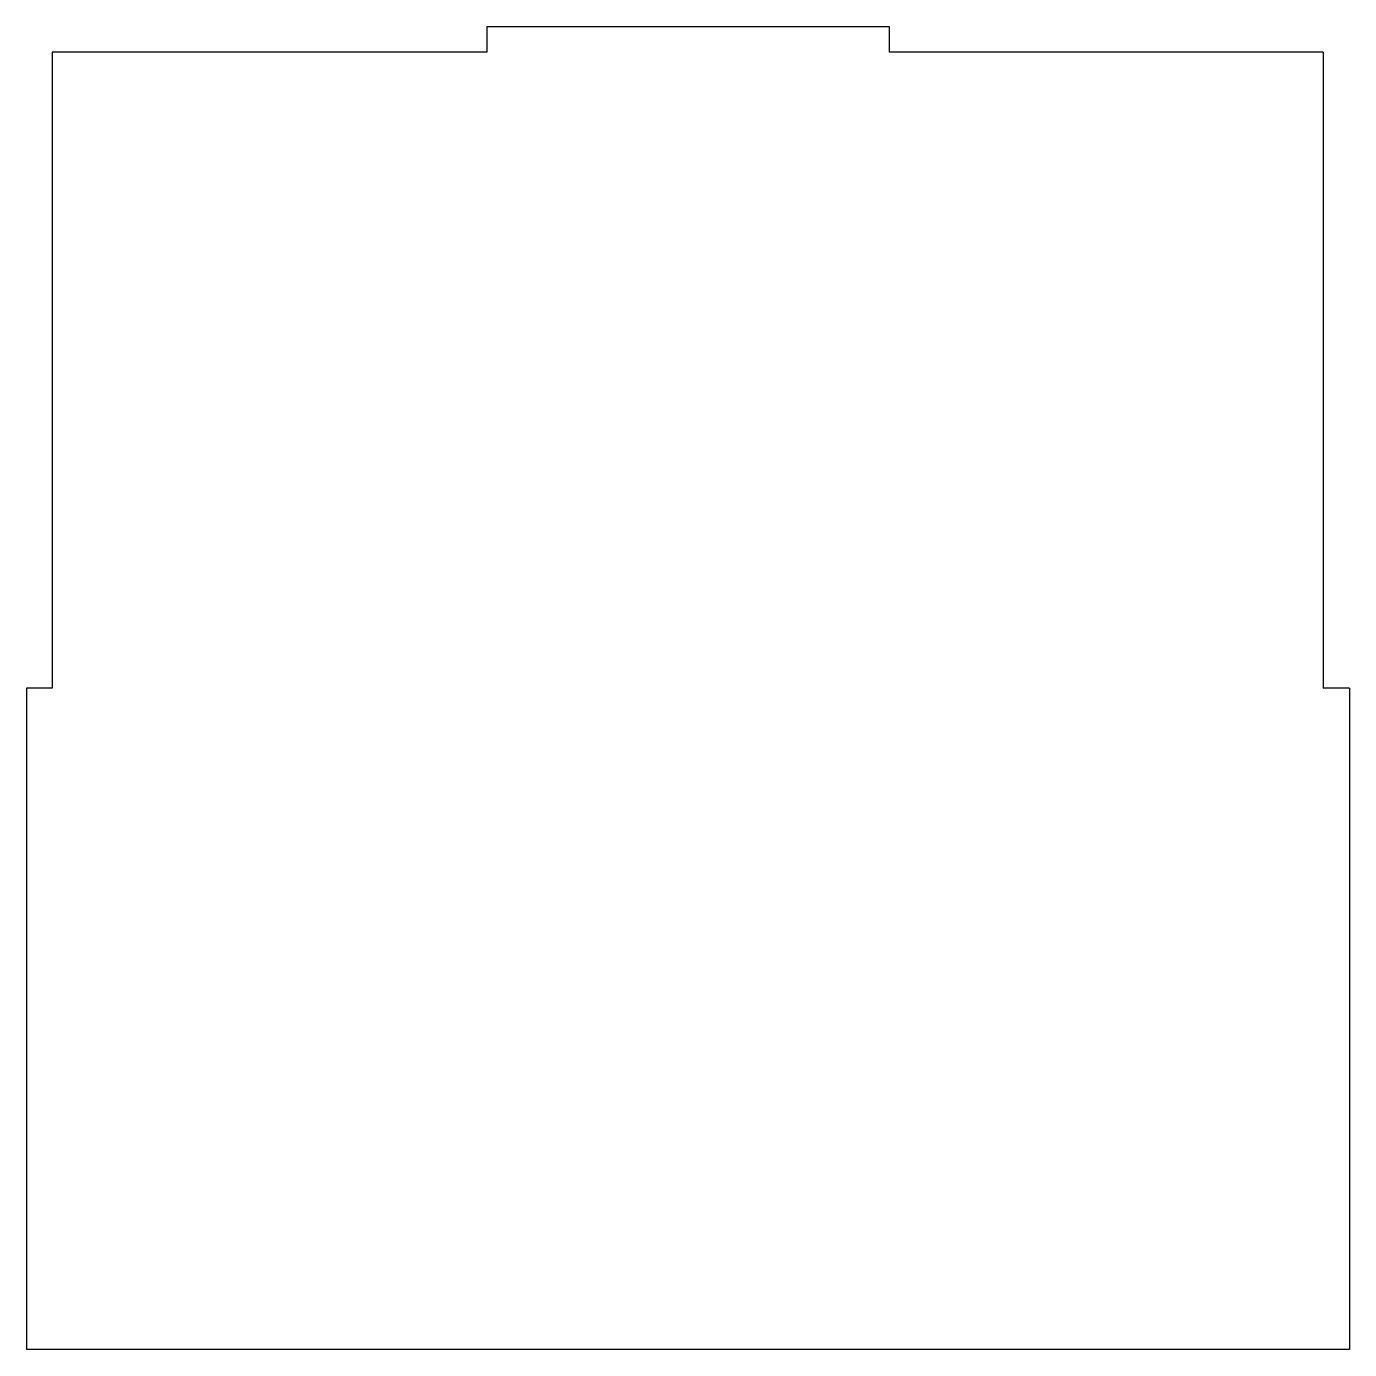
# Model space of a CAD drawing. Header units: millimetres. Extents: x -78 to 78, y -78 to 78.
import ezdxf

# ---------------------------------------------------------------- set-up
doc = ezdxf.new("R2010")
doc.units = ezdxf.units.MM

msp = doc.modelspace()

# ---------------------------------------------------------------- linework, layer by layer
at = {"color": 7, "linetype": 'Continuous', "lineweight": 25}
for p, q in [((-23.55, 77.5), (23.55, 77.5)), ((-23.55, 77.5), (-23.55, 74.5)), ((23.55, 77.5), (23.55, 74.5)), ((-23.55, 74.5), (-74.5, 74.5)), ((-74.5, 74.5), (-74.5, 0)), ((74.4, 74.5), (23.55, 74.5)), ((74.4, 74.5), (74.4, 0)), ((-74.5, 0), (-77.5, 0)), ((-77.5, 0), (-77.5, -77.5)), ((77.5, 0), (74.4, 0)), ((77.5, 0), (77.5, -77.5)), ((77.5, -77.5), (-77.5, -77.5))]:
    msp.add_line(p, q, dxfattribs=at)

doc.saveas('drawing.dxf')
